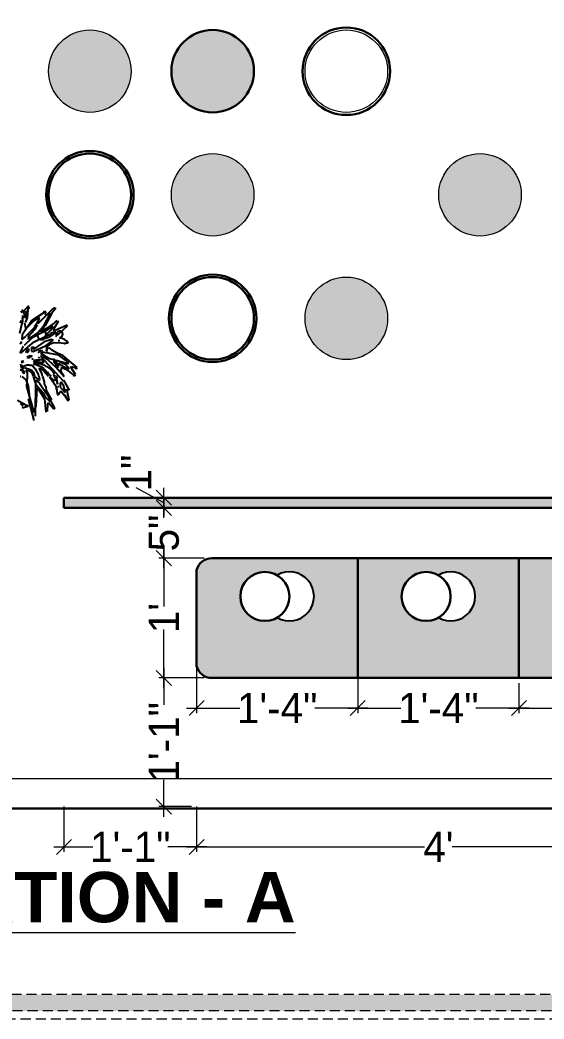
# Model space of a CAD drawing. Header units: millimetres. Extents: x 56222 to 3066687, y -650199 to -121287.
# Drawn here: x 134117.8 to 134169.8, y -183618 to -183518.8 of the extents above; entities that cross this region are included whole.
import ezdxf

# ---------------------------------------------------------------- set-up
doc = ezdxf.new("R2010")
doc.units = ezdxf.units.MM
doc.header["$MEASUREMENT"] = 0
doc.header["$PDMODE"] = 35
doc.linetypes.add('DASHED', pattern=[0.75, 0.5, -0.25])
doc.linetypes.add('DASHEDX2', pattern=[1.5, 1, -0.5])
doc.layers.get('Defpoints').update_dxf_attribs({"color": 220})
doc.layers.add('AR HATCH-7', color=7, linetype='Continuous')
for name, color, linetype, lineweight in [('DIM.', 250, 'Continuous', 13), ('Dimension', 10, 'DASHEDX2', 20), ('FURNI', 25, 'Continuous', 5), ('FURNITURE', 32, 'Continuous', 9), ('furniture dimensions', 1, 'DASHED', 0), ('GROUND FLOOR  ( HATCH )', 251, 'Continuous', 9), ('SECTION ( HATCH  )', 252, 'Continuous', 9), ('SECTION ( SLAB PLine )', 104, 'Continuous', 30), ('wall', 7, 'Continuous', 30)]:
    doc.layers.add(name, color=color, linetype=linetype, lineweight=lineweight)
doc.styles.add('century g', font='GOTHIC.TTF')
doc.styles.get("Standard").update_dxf_attribs({"font": 'arial.ttf', "height": 6})
doc.dimstyles.new('Archana', dxfattribs={"dimtxt": 2, "dimasz": 0.75, "dimexe": 0.5, "dimexo": 0.5, "dimgap": 0, "dimtad": 0, "dimzin": 0, "dimdsep": 46, "dimlunit": 4, "dimtxsty": 'century g', "dimblk": 'OBLIQUE', "dimcen": 0, "dimdle": 1, "dimclrd": 256, "dimclre": 256, "dimclrt": 256, "dimadec": 0, "dimazin": 0, "dimtfac": 1, "dimtofl": 0, "dimtmove": 1, "dimatfit": 3, "dimfxl": 1, "dimfxlon": 1, "dimtolj": 1, "dimtzin": 0, "dimlwd": -1, "dimlwe": -1, "dimarcsym": 0})

# ---------------------------------------------------------------- blocks, each defined once
blk = doc.blocks.new('A$C76AA168E')
at = {"color": 96, "linetype": 'ByBlock'}
for p, q in [((451.2, 1437.8), (432.9, 1418.3)), ((447.8, 1403.4), (451.2, 1437.8)), ((452.4, 1434.4), (450.1, 1429.8)), ((478.8, 1387.4), (523.5, 1432.1)), ((526.9, 1428.7), (517.8, 1417.2)), ((523.5, 1432.1), (526.9, 1432.1)), ((526.9, 1432.1), (526.9, 1428.7)), ((432.9, 1418.3), (429.4, 1422.9)), ((431.7, 1425.2), (435.2, 1425.2)), ((439.8, 1409.2), (431.7, 1400)), ((435.2, 1425.2), (442.1, 1402.3)), ((435.2, 1394.2), (435.2, 1410.3)), ((443.2, 1421.8), (440.9, 1419.5)), ((442.1, 1402.3), (445.5, 1412.6)), ((442.1, 1390.8), (447.8, 1403.4)), ((445.5, 1420.6), (443.2, 1421.8)), ((445.5, 1412.6), (445.5, 1420.6)), ((492.5, 1417.2), (460.4, 1396.5)), ((481.1, 1404.6), (466.2, 1395.4)), ((468.4, 1375.9), (482.2, 1401.1)), ((482.2, 1401.1), (481.1, 1404.6)), ((497.1, 1421.8), (492.5, 1417.2)), ((512, 1414.9), (492.5, 1379.3)), ((500.6, 1420.6), (497.1, 1421.8)), ((517.8, 1417.2), (498.3, 1381.6)), ((498.3, 1414.9), (499.4, 1413.7)), ((499.4, 1413.7), (500.6, 1420.6)), ((501.7, 1410.3), (510.9, 1417.2)), ((510.9, 1417.2), (512, 1414.9)), ((426, 1359.8), (430.6, 1380.5)), ((429.4, 1396.5), (427.2, 1388.5)), ((430.6, 1380.5), (435.2, 1394.2)), ((460.4, 1396.5), (432.9, 1355.2)), ((439.8, 1389.7), (443.2, 1370.2)), ((466.2, 1395.4), (443.2, 1372.4)), ((444.4, 1351.8), (468.4, 1375.9)), ((454.7, 1355.2), (470.7, 1372.4)), ((470.7, 1372.4), (476.5, 1383.9)), ((492.5, 1379.3), (476.5, 1361)), ((498.3, 1381.6), (489.1, 1369)), ((520.1, 1379.3), (498.3, 1365.6)), ((515.5, 1369), (521.2, 1378.2)), ((521.2, 1378.2), (520.1, 1379.3)), ((536.1, 1393.1), (521.2, 1369)), ((561.4, 1382.8), (526.9, 1367.9)), ((529.2, 1350.7), (562.5, 1380.5)), ((533.8, 1395.4), (536.1, 1393.1)), ((562.5, 1380.5), (561.4, 1382.8)), ((432.9, 1355.2), (431.7, 1341.5)), ((431.7, 1341.5), (443.2, 1350.7)), ((461.6, 1346.1), (438.6, 1324.3)), ((450.1, 1342.6), (448.9, 1344.9)), ((476.5, 1361), (450.1, 1342.6)), ((450.1, 1347.2), (454.7, 1355.2)), ((498.3, 1365.6), (461.6, 1346.1)), ((509.7, 1355.2), (461.6, 1331.2)), ((462.7, 1363.3), (463.9, 1364.4)), ((489.1, 1369), (491.4, 1367.9)), ((498.3, 1352.9), (515.5, 1369)), ((508.6, 1347.2), (499.4, 1344.9)), ((529.2, 1362.1), (508.6, 1347.2)), ((515.5, 1359.8), (509.7, 1355.2)), ((528.1, 1363.3), (515.5, 1359.8)), ((521.2, 1369), (529.2, 1362.1)), ((535, 1361), (536.1, 1362.1)), ((430.6, 1334.6), (427.2, 1332.3)), ((427.2, 1332.3), (428.3, 1328.9)), ((428.3, 1328.9), (431.7, 1333.4)), ((461.6, 1331.2), (428.3, 1302.5)), ((428.3, 1305.9), (436.3, 1323.1)), ((431.7, 1333.4), (430.6, 1334.6)), ((444.4, 1305.9), (451.2, 1316.2)), ((451.2, 1316.2), (451.2, 1308.2)), ((462.7, 1320.8), (459.3, 1318.5)), ((459.3, 1318.5), (459.3, 1308.2)), ((467.3, 1320.8), (460.4, 1316.2)), ((496, 1334.6), (463.9, 1312.8)), ((463.9, 1307.1), (501.7, 1324.3)), ((492.5, 1320.8), (489.1, 1317.4)), ((516.6, 1341.5), (496, 1334.6)), ((501.7, 1324.3), (521.2, 1340.3)), ((501.7, 1318.5), (515.5, 1330)), ((506.3, 1316.2), (501.7, 1318.5)), ((512, 1317.4), (506.3, 1316.2)), ((517.8, 1311.7), (512, 1317.4)), ((515.5, 1330), (523.5, 1333.4)), ((521.2, 1340.3), (516.6, 1341.5)), ((523.5, 1333.4), (564.8, 1331.2)), ((536.1, 1339.2), (540.7, 1339.2)), ((553.3, 1331.2), (556.8, 1328.9)), ((428.3, 1302.5), (428.3, 1305.9)), ((445.5, 1303.6), (444.4, 1305.9)), ((451.2, 1308.2), (445.5, 1303.6)), ((447.8, 1289.9), (448.9, 1293.3)), ((451.2, 1288.7), (447.8, 1289.9)), ((448.9, 1293.3), (455.8, 1295.6)), ((461.6, 1294.4), (451.2, 1288.7)), ((455.8, 1295.6), (461.6, 1294.4)), ((459.3, 1308.2), (463.9, 1307.1)), ((460.4, 1286.4), (463.9, 1286.4)), ((478.8, 1303.6), (487.9, 1311.7)), ((478.8, 1291), (482.2, 1288.7)), ((489.1, 1309.4), (479.9, 1308.2)), ((497.1, 1304.8), (485.7, 1302.5)), ((485.7, 1302.5), (508.6, 1288.7)), ((485.7, 1294.4), (549.9, 1223.3)), ((491.4, 1293.3), (485.7, 1294.4)), ((485.7, 1294.4), (491.4, 1293.3)), ((487.9, 1311.7), (493.7, 1303.6)), ((505.2, 1284.1), (492.5, 1292.2)), ((537.3, 1296.7), (497.1, 1304.8)), ((501.7, 1312.8), (501.7, 1309.4)), ((506.3, 1310.5), (501.7, 1312.8)), ((501.7, 1309.4), (506.3, 1310.5)), ((508.6, 1288.7), (564.8, 1272.7)), ((532.7, 1302.5), (517.8, 1311.7)), ((521.2, 1286.4), (524.7, 1284.1)), ((548.7, 1295.6), (532.7, 1302.5)), ((556.8, 1283), (537.3, 1296.7)), ((590, 1261.2), (548.7, 1295.6)), ((427.2, 1269.2), (430.6, 1270.4)), ((431.7, 1266.9), (427.2, 1261.2)), ((428.3, 1255.4), (430.6, 1257.7)), ((429.4, 1253.2), (440.9, 1261.2)), ((432.9, 1279.5), (430.6, 1277.2)), ((430.6, 1277.2), (431.7, 1274.9)), ((430.6, 1270.4), (431.7, 1266.9)), ((431.7, 1274.9), (437.5, 1278.4)), ((431.7, 1260), (438.6, 1266.9)), ((437.5, 1278.4), (432.9, 1279.5)), ((438.6, 1266.9), (446.7, 1269.2)), ((440.9, 1261.2), (445.5, 1258.9)), ((445.5, 1258.9), (451.2, 1257.7)), ((446.7, 1269.2), (453.5, 1269.2)), ((451.2, 1257.7), (458.1, 1255.4)), ((453.5, 1269.2), (454.7, 1268.1)), ((454.7, 1268.1), (461.6, 1268.1)), ((461.6, 1268.1), (469.6, 1257.7)), ((465, 1265.8), (463.9, 1266.9)), ((463.9, 1266.9), (465, 1265.8)), ((466.2, 1281.8), (465, 1280.7)), ((465, 1280.7), (466.2, 1278.4)), ((466.2, 1273.8), (465, 1272.7)), ((465, 1272.7), (466.2, 1273.8)), ((465, 1272.7), (481.1, 1266.9)), ((471.9, 1281.8), (466.2, 1281.8)), ((466.2, 1278.4), (478.8, 1278.4)), ((467.3, 1273.8), (477.6, 1273.8)), ((469.6, 1257.7), (478.8, 1242.8)), ((473, 1283), (471.9, 1281.8)), ((484.5, 1283), (473, 1283)), ((477.6, 1273.8), (478.8, 1272.7)), ((478.8, 1278.4), (479.9, 1277.2)), ((478.8, 1272.7), (485.7, 1272.7)), ((479.9, 1277.2), (485.7, 1277.2)), ((481.1, 1266.9), (486.8, 1264.6)), ((482.2, 1260), (481.1, 1258.9)), ((481.1, 1258.9), (482.2, 1260)), ((481.1, 1258.9), (489.1, 1242.8)), ((483.4, 1260), (496, 1250.9)), ((486.8, 1285.3), (484.5, 1283)), ((485.7, 1277.2), (486.8, 1276.1)), ((485.7, 1272.7), (497.1, 1268.1)), ((494.8, 1277.2), (486.8, 1285.3)), ((486.8, 1276.1), (492.5, 1276.1)), ((486.8, 1264.6), (493.7, 1258.9)), ((492.5, 1276.1), (493.7, 1274.9)), ((493.7, 1274.9), (494.8, 1277.2)), ((493.7, 1258.9), (512, 1240.5)), ((497.1, 1268.1), (499.4, 1265.8)), ((499.4, 1265.8), (501.7, 1265.8)), ((501.7, 1265.8), (514.3, 1256.6)), ((530.4, 1261.2), (505.2, 1284.1)), ((525.8, 1279.5), (521.2, 1278.4)), ((521.2, 1278.4), (536.1, 1262.3)), ((533.8, 1272.7), (525.8, 1279.5)), ((530.4, 1268.1), (529.2, 1269.2)), ((529.2, 1269.2), (530.4, 1268.1)), ((531.5, 1276.1), (530.4, 1277.2)), ((530.4, 1277.2), (531.5, 1276.1)), ((553.3, 1234.8), (530.4, 1261.2)), ((537.3, 1264.6), (533.8, 1272.7)), ((536.1, 1262.3), (537.3, 1264.6)), ((539.6, 1276.1), (538.4, 1274.9)), ((538.4, 1274.9), (539.6, 1271.5)), ((545.3, 1274.9), (539.6, 1276.1)), ((539.6, 1271.5), (543, 1268.1)), ((543, 1268.1), (545.3, 1268.1)), ((544.2, 1249.7), (545.3, 1261.2)), ((548.7, 1272.7), (545.3, 1274.9)), ((545.3, 1268.1), (549.9, 1264.6)), ((556.8, 1270.4), (548.7, 1272.7)), ((549.9, 1264.6), (559.1, 1261.2)), ((565.9, 1273.8), (556.8, 1283)), ((567.1, 1260), (556.8, 1270.4)), ((559.1, 1261.2), (565.9, 1257.7)), ((564.8, 1272.7), (565.9, 1273.8)), ((565.9, 1257.7), (567.1, 1260)), ((571.7, 1262.3), (572.8, 1264.6)), ((585.4, 1241.7), (571.7, 1262.3)), ((572.8, 1264.6), (580.9, 1262.3)), ((580.9, 1262.3), (587.7, 1257.7)), ((587.7, 1257.7), (590, 1261.2)), ((427.2, 1237.1), (429.4, 1237.1)), ((428.3, 1255.4), (429.4, 1253.2)), ((431.7, 1235.9), (443.2, 1226.8)), ((435.2, 1250.9), (432.9, 1248.6)), ((432.9, 1248.6), (436.3, 1245.1)), ((437.5, 1250.9), (435.2, 1250.9)), ((436.3, 1245.1), (440.9, 1246.3)), ((440.9, 1246.3), (437.5, 1250.9)), ((445.5, 1254.3), (444.4, 1253.2)), ((444.4, 1253.2), (445.5, 1254.3)), ((444.4, 1253.2), (446.7, 1246.3)), ((446.7, 1235.9), (445.5, 1207.3)), ((446.7, 1253.2), (452.4, 1252)), ((446.7, 1246.3), (446.7, 1237.1)), ((452.4, 1252), (460.4, 1246.3)), ((458.1, 1255.4), (463.9, 1249.7)), ((461.6, 1253.2), (460.4, 1254.3)), ((460.4, 1254.3), (461.6, 1253.2)), ((460.4, 1246.3), (463.9, 1237.1)), ((463.9, 1249.7), (468.4, 1237.1)), ((463.9, 1235.9), (471.9, 1213)), ((468.4, 1235.9), (482.2, 1224.5)), ((478.8, 1242.8), (479.9, 1237.1)), ((483.4, 1227.9), (481.1, 1235.9)), ((489.1, 1242.8), (490.2, 1237.1)), ((491.4, 1235.9), (496, 1221)), ((496, 1250.9), (508.6, 1237.1)), ((507.4, 1247.4), (506.3, 1248.6)), ((506.3, 1248.6), (507.4, 1247.4)), ((510.9, 1234.8), (529.2, 1209.6)), ((525.8, 1223.3), (510.9, 1234.8)), ((512, 1240.5), (515.5, 1237.1)), ((514.3, 1256.6), (523.5, 1246.3)), ((523.5, 1246.3), (522.4, 1241.7)), ((522.4, 1241.7), (524.7, 1237.1)), ((531.5, 1224.5), (524.7, 1235.9)), ((526.9, 1230.2), (525.8, 1223.3)), ((530.4, 1238.2), (529.2, 1237.1)), ((529.2, 1237.1), (530.4, 1238.2)), ((530.4, 1234.8), (533.8, 1214.2)), ((536.1, 1231.4), (530.4, 1234.8)), ((532.7, 1237.1), (531.5, 1238.2)), ((531.5, 1238.2), (532.7, 1237.1)), ((552.2, 1237.1), (544.2, 1249.7)), ((583.2, 1237.1), (585.4, 1241.7)), ((443.2, 1226.8), (450.1, 1209.6)), ((445.5, 1207.3), (466.2, 1132.7)), ((450.1, 1209.6), (453.5, 1175.2)), ((470.7, 1122.4), (471.9, 1225.6)), ((471.9, 1225.6), (482.2, 1216.4)), ((471.9, 1213), (492.5, 1188.9)), ((473, 1152.2), (475.3, 1202.7)), ((478.8, 1200.4), (497.1, 1171.7)), ((482.2, 1224.5), (483.4, 1227.9)), ((482.2, 1216.4), (504, 1184.3)), ((496, 1221), (496, 1215.3)), ((496, 1215.3), (500.6, 1205)), ((500.6, 1205), (501.7, 1195.8)), ((529.2, 1209.6), (533.8, 1184.3)), ((529.2, 1203.8), (531.5, 1199.2)), ((533.8, 1214.2), (531.5, 1224.5)), ((533.8, 1207.3), (537.3, 1207.3)), ((544.2, 1219.9), (541.9, 1217.6)), ((541.9, 1217.6), (541.9, 1205)), ((541.9, 1205), (555.6, 1190.1)), ((552.2, 1208.4), (544.2, 1219.9)), ((549.9, 1223.3), (551, 1225.6)), ((551, 1225.6), (567.1, 1196.9)), ((555.6, 1190.1), (552.2, 1208.4)), ((450.1, 1171.7), (466.2, 1109.8)), ((453.5, 1175.2), (455.8, 1169.4)), ((492.5, 1188.9), (498.3, 1177.4)), ((497.1, 1171.7), (500.6, 1133.9)), ((498.3, 1177.4), (512, 1164.8)), ((501.7, 1195.8), (516.6, 1169.4)), ((504, 1184.3), (525.8, 1143)), ((533.8, 1184.3), (536.1, 1183.2)), ((536.1, 1183.2), (543, 1194.7)), ((539.6, 1191.2), (539.6, 1187.8)), ((543, 1194.7), (559.1, 1176.3)), ((567.1, 1196.9), (548.7, 1198.1)), ((554.5, 1183.2), (560.2, 1170.6)), ((567.1, 1168.3), (561.4, 1195.8)), ((419.1, 1168.3), (443.2, 1154.5)), ((427.2, 1159.1), (435.2, 1153.4)), ((435.2, 1153.4), (431.7, 1149.9)), ((448.9, 1149.9), (432.9, 1145.3)), ((443.2, 1154.5), (448.9, 1153.4)), ((448.9, 1153.4), (448.9, 1149.9)), ((466.2, 1132.7), (473, 1152.2)), ((505.2, 1156.8), (504, 1136.2)), ((508.6, 1160.2), (505.2, 1156.8)), ((522.4, 1143), (508.6, 1160.2)), ((512, 1164.8), (513.2, 1166)), ((525.8, 1143), (522.4, 1143)), ((560.2, 1170.6), (564.8, 1166)), ((564.8, 1166), (567.1, 1168.3))]:
    blk.add_line(p, q, dxfattribs=at)
for centre, radius, start, end in [((446.7, 1484.9), 123.9, 290.9245, 314.2559), ((489.1, 1354.1), 12.6, 344.7449, 318.3665), ((539.6, 1356.4), 9.18, 270, 206.5651), ((539.6, 1317.4), 28.7, 28.6105, 90), ((523.5, 1190.1), 74.6, 38.2544, 72.9622)]:
    blk.add_arc(centre, radius, start, end, dxfattribs=at)
blk = doc.blocks.new('_Oblique')
at = {"layer": 'wall', "color": 0, "lineweight": -2}
blk.add_line((-0.5, -0.5), (0.5, 0.5), dxfattribs=at)
blk = doc.blocks.new('*D180')
at = {"layer": 'Defpoints', "color": 0, "linetype": 'Continuous', "lineweight": 30, "transparency": 16777216}
for p in [(134132.082, -183584.146), (134136.836, -183584.146, 0), (134135.332, -183596.919)]:
    blk.add_point(p, dxfattribs=at)
at = {"layer": 'furniture dimensions', "color": 5, "linetype": 'Continuous', "transparency": 16777216}
for p, q in [((134132.082, -183583.146), (134132.082, -183586.812)), ((134136.082, -183584.146), (134131.582, -183584.146)), ((134132.082, -183597.919), (134132.082, -183594.254))]:
    blk.add_line(p, q, dxfattribs=at)
at = {"layer": 'furniture dimensions', "color": 5, "linetype": 'ByBlock', "transparency": 16777216}
blk.add_line((134134.832, -183596.919), (134131.582, -183596.919), dxfattribs=at)
at = {"layer": 'furniture dimensions', "color": 5, "linetype": 'Continuous', "transparency": 16777216, "xscale": 1.5, "yscale": 1.5, "zscale": 1.5}
for p, rotation in [((134132.082, -183584.146), 90), ((134132.082, -183596.919), 270)]:
    blk.add_blockref('_Oblique', p, dxfattribs=dict(at, rotation=rotation))
at = {"layer": 'furniture dimensions', "linetype": 'Continuous', "lineweight": 0, "transparency": 16777216, "insert": (134132.082, -183590.533), "char_height": 3, "attachment_point": 5, "rotation": 90, "style": 'century g'}
blk.add_mtext('\\A1;1\'-1"', dxfattribs=at)
blk = doc.blocks.new('*D181')
at = {"layer": 'Defpoints', "color": 0, "linetype": 'Continuous', "lineweight": 30, "transparency": 16777216}
for p in [(134132.082, -183567.255), (134136.836, -183567.255, 0), (134138.485, -183572.255, 0)]:
    blk.add_point(p, dxfattribs=at)
at = {"layer": 'furniture dimensions', "color": 5, "linetype": 'Continuous', "transparency": 16777216}
for p, q in [((134132.082, -183566.255), (134132.082, -183568.085)), ((134136.082, -183567.255), (134131.582, -183567.255)), ((134132.082, -183573.255), (134132.082, -183571.424))]:
    blk.add_line(p, q, dxfattribs=at)
at = {"layer": 'furniture dimensions', "color": 5, "linetype": 'ByBlock', "transparency": 16777216}
blk.add_line((134136.082, -183572.255), (134131.582, -183572.255), dxfattribs=at)
at = {"layer": 'furniture dimensions', "color": 5, "linetype": 'Continuous', "transparency": 16777216, "xscale": 1.5, "yscale": 1.5, "zscale": 1.5}
for p, rotation in [((134132.082, -183567.255), 90), ((134132.082, -183572.255), 270)]:
    blk.add_blockref('_Oblique', p, dxfattribs=dict(at, rotation=rotation))
at = {"layer": 'furniture dimensions', "linetype": 'Continuous', "lineweight": 0, "transparency": 16777216, "insert": (134132.082, -183569.755), "char_height": 3, "attachment_point": 5, "rotation": 90, "style": 'century g'}
blk.add_mtext('\\A1;5"', dxfattribs=at)
blk = doc.blocks.new('*D182')
at = {"layer": 'Defpoints', "color": 0, "linetype": 'Continuous', "lineweight": 30, "transparency": 16777216}
for p in [(134135.332, -183578.2, 0), (134183.335, -183580.825, 0), (134183.335, -183600.919)]:
    blk.add_point(p, dxfattribs=at)
at = {"layer": 'furniture dimensions', "color": 5, "linetype": 'ByBlock', "transparency": 16777216}
blk.add_line((134135.332, -183596.919), (134135.332, -183601.419), dxfattribs=at)
at = {"layer": 'furniture dimensions', "color": 5, "linetype": 'Continuous', "transparency": 16777216}
for p, q in [((134183.335, -183596.919), (134183.335, -183601.419)), ((134134.332, -183600.919), (134157.947, -183600.919)), ((134184.335, -183600.919), (134160.72, -183600.919))]:
    blk.add_line(p, q, dxfattribs=at)
at = {"layer": 'furniture dimensions', "color": 5, "linetype": 'Continuous', "transparency": 16777216, "xscale": 1.5, "yscale": 1.5, "zscale": 1.5, "rotation": 180}
blk.add_blockref('_Oblique', (134135.332, -183600.919), dxfattribs=at)
at = {"layer": 'furniture dimensions', "color": 5, "linetype": 'Continuous', "transparency": 16777216, "xscale": 1.5, "yscale": 1.5, "zscale": 1.5}
blk.add_blockref('_Oblique', (134183.335, -183600.919), dxfattribs=at)
at = {"layer": 'furniture dimensions', "linetype": 'Continuous', "lineweight": 0, "transparency": 16777216, "insert": (134159.334, -183600.919), "char_height": 3, "attachment_point": 5, "style": 'century g'}
blk.add_mtext("\\A1;4'", dxfattribs=at)
blk = doc.blocks.new('*D315')
at = {"layer": 'Defpoints', "color": 0, "linetype": 'Continuous', "lineweight": 30, "transparency": 16777216}
for p in [(134132.082, -183566.255), (134132.082, -183566.255), (134132.082, -183567.255)]:
    blk.add_point(p, dxfattribs=at)
at = {"layer": 'furniture dimensions', "color": 5, "linetype": 'Continuous', "transparency": 16777216}
for p, q in [((134132.082, -183566.755), (134129.336, -183565.255)), ((134132.082, -183568.255), (134132.082, -183565.255)), ((134132.082, -183566.255), (134132.582, -183566.255))]:
    blk.add_line(p, q, dxfattribs=at)
at = {"layer": 'furniture dimensions', "color": 5, "linetype": 'ByBlock', "transparency": 16777216}
blk.add_line((134132.082, -183567.255), (134132.582, -183567.255), dxfattribs=at)
at = {"layer": 'furniture dimensions', "color": 5, "linetype": 'Continuous', "transparency": 16777216, "xscale": 1.5, "yscale": 1.5, "zscale": 1.5}
for p, rotation in [((134132.082, -183566.255), 90), ((134132.082, -183567.255), 270)]:
    blk.add_blockref('_Oblique', p, dxfattribs=dict(at, rotation=rotation))
at = {"layer": 'furniture dimensions', "linetype": 'Continuous', "lineweight": 0, "transparency": 16777216, "insert": (134129.336, -183563.798), "char_height": 3, "attachment_point": 5, "rotation": 90, "style": 'century g'}
blk.add_mtext('\\A1;1"', dxfattribs=at)
blk = doc.blocks.new('*D316')
at = {"layer": 'Defpoints', "color": 0, "linetype": 'Continuous', "lineweight": 30, "transparency": 16777216}
for p in [(134136.836, -183572.255, 0), (134132.082, -183584.146), (134136.836, -183584.146, 0)]:
    blk.add_point(p, dxfattribs=at)
at = {"layer": 'furniture dimensions', "color": 5, "linetype": 'Continuous', "transparency": 16777216}
for p, q in [((134132.082, -183571.255), (134132.082, -183577.057)), ((134132.082, -183585.146), (134132.082, -183579.343)), ((134136.082, -183584.146), (134131.582, -183584.146))]:
    blk.add_line(p, q, dxfattribs=at)
at = {"layer": 'furniture dimensions', "color": 5, "linetype": 'ByBlock', "transparency": 16777216}
blk.add_line((134136.082, -183572.255), (134131.582, -183572.255), dxfattribs=at)
at = {"layer": 'furniture dimensions', "color": 5, "linetype": 'Continuous', "transparency": 16777216, "xscale": 1.5, "yscale": 1.5, "zscale": 1.5}
for p, rotation in [((134132.082, -183572.255), 90), ((134132.082, -183584.146), 270)]:
    blk.add_blockref('_Oblique', p, dxfattribs=dict(at, rotation=rotation))
at = {"layer": 'furniture dimensions', "linetype": 'Continuous', "lineweight": 0, "transparency": 16777216, "insert": (134132.082, -183578.2), "char_height": 3, "attachment_point": 5, "rotation": 90, "style": 'century g'}
blk.add_mtext("\\A1;1'", dxfattribs=at)
blk = doc.blocks.new('*D317')
at = {"layer": 'Defpoints', "color": 0, "linetype": 'Continuous', "lineweight": 30, "transparency": 16777216}
for p in [(134135.332, -183580.899, 0), (134151.333, -183580.899, 0), (134151.333, -183587.129)]:
    blk.add_point(p, dxfattribs=at)
at = {"layer": 'furniture dimensions', "color": 5, "linetype": 'ByBlock', "transparency": 16777216}
blk.add_line((134135.332, -183583.129), (134135.332, -183587.629), dxfattribs=at)
at = {"layer": 'furniture dimensions', "color": 5, "linetype": 'Continuous', "transparency": 16777216}
for p, q in [((134151.333, -183583.129), (134151.333, -183587.629)), ((134134.332, -183587.129), (134139.612, -183587.129)), ((134152.333, -183587.129), (134147.054, -183587.129))]:
    blk.add_line(p, q, dxfattribs=at)
at = {"layer": 'furniture dimensions', "color": 5, "linetype": 'Continuous', "transparency": 16777216, "xscale": 1.5, "yscale": 1.5, "zscale": 1.5, "rotation": 180}
blk.add_blockref('_Oblique', (134135.332, -183587.129), dxfattribs=at)
at = {"layer": 'furniture dimensions', "color": 5, "linetype": 'Continuous', "transparency": 16777216, "xscale": 1.5, "yscale": 1.5, "zscale": 1.5}
blk.add_blockref('_Oblique', (134151.333, -183587.129), dxfattribs=at)
at = {"layer": 'furniture dimensions', "linetype": 'Continuous', "lineweight": 0, "transparency": 16777216, "insert": (134143.333, -183587.129), "char_height": 3, "attachment_point": 5, "style": 'century g'}
blk.add_mtext('\\A1;1\'-4"', dxfattribs=at)
blk = doc.blocks.new('*D318')
at = {"layer": 'Defpoints', "color": 0, "linetype": 'Continuous', "lineweight": 30, "transparency": 16777216}
for p in [(134151.333, -183584.146), (134167.334, -183584.146, 0), (134167.334, -183587.129)]:
    blk.add_point(p, dxfattribs=at)
at = {"layer": 'furniture dimensions', "color": 5, "linetype": 'ByBlock', "transparency": 16777216}
blk.add_line((134151.333, -183584.646), (134151.333, -183587.629), dxfattribs=at)
at = {"layer": 'furniture dimensions', "color": 5, "linetype": 'Continuous', "transparency": 16777216}
for p, q in [((134167.334, -183584.646), (134167.334, -183587.629)), ((134150.333, -183587.129), (134155.613, -183587.129)), ((134168.334, -183587.129), (134163.055, -183587.129))]:
    blk.add_line(p, q, dxfattribs=at)
at = {"layer": 'furniture dimensions', "color": 5, "linetype": 'Continuous', "transparency": 16777216, "xscale": 1.5, "yscale": 1.5, "zscale": 1.5, "rotation": 180}
blk.add_blockref('_Oblique', (134151.333, -183587.129), dxfattribs=at)
at = {"layer": 'furniture dimensions', "color": 5, "linetype": 'Continuous', "transparency": 16777216, "xscale": 1.5, "yscale": 1.5, "zscale": 1.5}
blk.add_blockref('_Oblique', (134167.334, -183587.129), dxfattribs=at)
at = {"layer": 'furniture dimensions', "linetype": 'Continuous', "lineweight": 0, "transparency": 16777216, "insert": (134159.334, -183587.129), "char_height": 3, "attachment_point": 5, "style": 'century g'}
blk.add_mtext('\\A1;1\'-4"', dxfattribs=at)
blk = doc.blocks.new('*D319')
at = {"layer": 'Defpoints', "color": 0, "linetype": 'Continuous', "lineweight": 30, "transparency": 16777216}
for p in [(134183.335, -183581.942, 0), (134167.334, -183584.146, 0), (134183.335, -183587.129)]:
    blk.add_point(p, dxfattribs=at)
at = {"layer": 'furniture dimensions', "color": 5, "linetype": 'Continuous', "transparency": 16777216}
for p, q in [((134183.335, -183583.129), (134183.335, -183587.629)), ((134166.334, -183587.129), (134171.614, -183587.129)), ((134184.335, -183587.129), (134179.056, -183587.129))]:
    blk.add_line(p, q, dxfattribs=at)
at = {"layer": 'furniture dimensions', "color": 5, "linetype": 'ByBlock', "transparency": 16777216}
blk.add_line((134167.334, -183584.646), (134167.334, -183587.629), dxfattribs=at)
at = {"layer": 'furniture dimensions', "color": 5, "linetype": 'Continuous', "transparency": 16777216, "xscale": 1.5, "yscale": 1.5, "zscale": 1.5, "rotation": 180}
blk.add_blockref('_Oblique', (134167.334, -183587.129), dxfattribs=at)
at = {"layer": 'furniture dimensions', "color": 5, "linetype": 'Continuous', "transparency": 16777216, "xscale": 1.5, "yscale": 1.5, "zscale": 1.5}
blk.add_blockref('_Oblique', (134183.335, -183587.129), dxfattribs=at)
at = {"layer": 'furniture dimensions', "linetype": 'Continuous', "lineweight": 0, "transparency": 16777216, "insert": (134175.335, -183587.129), "char_height": 3, "attachment_point": 5, "style": 'century g'}
blk.add_mtext('\\A1;1\'-4"', dxfattribs=at)
blk = doc.blocks.new('*D400')
at = {"layer": 'Defpoints', "color": 0, "linetype": 'Continuous', "lineweight": 30, "transparency": 16777216}
for p in [(134122.164, -183567.255, 0), (134135.332, -183575.072, 0), (134122.164, -183600.919)]:
    blk.add_point(p, dxfattribs=at)
at = {"layer": 'furniture dimensions', "color": 5, "linetype": 'Continuous', "transparency": 16777216}
for p, q in [((134122.164, -183596.919), (134122.164, -183601.419)), ((134121.164, -183600.919), (134125.027, -183600.919)), ((134136.332, -183600.919), (134132.469, -183600.919))]:
    blk.add_line(p, q, dxfattribs=at)
at = {"layer": 'furniture dimensions', "color": 5, "linetype": 'ByBlock', "transparency": 16777216}
blk.add_line((134135.332, -183596.919), (134135.332, -183601.419), dxfattribs=at)
at = {"layer": 'furniture dimensions', "color": 5, "linetype": 'Continuous', "transparency": 16777216, "xscale": 1.5, "yscale": 1.5, "zscale": 1.5, "rotation": 180}
blk.add_blockref('_Oblique', (134122.164, -183600.919), dxfattribs=at)
at = {"layer": 'furniture dimensions', "color": 5, "linetype": 'Continuous', "transparency": 16777216, "xscale": 1.5, "yscale": 1.5, "zscale": 1.5}
blk.add_blockref('_Oblique', (134135.332, -183600.919), dxfattribs=at)
at = {"layer": 'furniture dimensions', "linetype": 'Continuous', "lineweight": 0, "transparency": 16777216, "insert": (134128.748, -183600.919), "char_height": 3, "attachment_point": 5, "style": 'century g'}
blk.add_mtext('\\A1;1\'-1"', dxfattribs=at)

msp = doc.modelspace()

# ---------------------------------------------------------------- hatches: boundary and pattern name
at = {"layer": 'AR HATCH-7', "lineweight": 30, "true_color": 0xf1e8df, "transparency": 33554687}
h = msp.add_hatch(color=254, dxfattribs=at)
h.dxf.hatch_style = 1
h.paths.add_polyline_path([(134154.292, -183548.442, 1), (134146.102, -183548.442, 1)])
h.paths.add_polyline_path([(134171.563, -183523.91, 1), (134179.753, -183523.91, 1)])
h.paths.add_polyline_path([(134120.641, -183523.91, 1), (134128.831, -183523.91, 1)])
at = {"layer": 'AR HATCH-7', "lineweight": 30, "true_color": 0xbd9865, "transparency": 33554687}
h = msp.add_hatch(color=33, dxfattribs=at)
h.dxf.hatch_style = 1
h.paths.add_polyline_path([(134226.929, -183566.255), (134122.164, -183566.255), (134122.164, -183567.255), (134226.929, -183567.255)])
h = msp.add_hatch(color=33, dxfattribs=at)
h.dxf.hatch_style = 1
h.paths.add_polyline_path([(134183.335, -183572.255), (134167.334, -183572.255), (134167.334, -183584.146), (134181.832, -183584.146, 0.346677), (134183.335, -183582.961)])
h.paths.add_polyline_path([(134175.335, -183573.939, -0.57735), (134178.989, -183576.049, -0.57735), (134175.335, -183578.158, -1.732051)], flags=16)
h.paths.add_polyline_path([(134167.334, -183572.255), (134151.333, -183572.255), (134151.333, -183584.146), (134167.334, -183584.146)])
h.paths.add_polyline_path([(134159.334, -183578.158, -0.57735), (134155.68, -183576.049, -0.57735), (134159.334, -183573.939, -1.732051)], flags=16)
h.paths.add_polyline_path([(134151.333, -183572.255), (134136.836, -183572.255, 0.346677), (134135.332, -183573.44), (134135.332, -183582.961, 0.346677), (134136.836, -183584.146), (134151.333, -183584.146)])
h.paths.add_polyline_path([(134143.333, -183578.158, -0.57735), (134139.679, -183576.049, -0.57735), (134143.333, -183573.939, -1.732051)], flags=16)
at = {"layer": 'Dimension', "true_color": 0xd39e00}
h = msp.add_hatch(color=42, dxfattribs=at)
h.paths.add_polyline_path([(134070.38, -183454.83), (134070.38, -183617.195), (134301.053, -183617.195), (134301.053, -183454.83)])
h.paths.add_polyline_path([(134071.999, -183456.449), (134299.434, -183456.449), (134299.434, -183615.576), (134071.999, -183615.576)], flags=16)
at = {"layer": 'GROUND FLOOR  ( HATCH )', "lineweight": 30, "true_color": 0xcd2027}
h = msp.add_hatch(color=242, dxfattribs=at)
h.dxf.hatch_style = 1
h.set_gradient(color1=(147, 149, 152), name='CURVED')
h.paths.add_polyline_path([(134132.831, -183523.91, 1), (134141.02, -183523.91, 1)])
h = msp.add_hatch(color=242, dxfattribs=at)
h.dxf.hatch_style = 1
h.set_gradient(color1=(205, 105, 40), name='CURVED')
h.paths.add_polyline_path([(134132.831, -183536.176, 1), (134141.02, -183536.176, 1)])
h = msp.add_hatch(color=242, dxfattribs=at)
h.dxf.hatch_style = 1
h.set_gradient(color1=(205, 105, 40), name='CURVED')
h.paths.add_polyline_path([(134167.563, -183536.176, 1), (134159.374, -183536.176, 1)])

# ---------------------------------------------------------------- linework, layer by layer
at = {"layer": 'Dimension', "color": 42, "true_color": 0xd39e00, "elevation": 0.119}
for points in [[(134069.57, -183454.021), (134301.862, -183454.021), (134301.862, -183618.005), (134069.57, -183618.005)], [(134070.38, -183454.83), (134301.053, -183454.83), (134301.053, -183617.195), (134070.38, -183617.195)], [(134071.999, -183456.449), (134299.434, -183456.449), (134299.434, -183615.576), (134071.999, -183615.576)]]:
    msp.add_lwpolyline(points, close=True, dxfattribs=at)
at = {"layer": 'FURNI', "lineweight": 0}
for centre in [(134124.736, -183523.91), (134150.197, -183523.91, -0.283), (134136.925, -183536.176, -0.283), (134163.469, -183536.176, -0.283), (134150.197, -183548.442, -0.283)]:
    msp.add_circle(centre, 4.095, dxfattribs=at)
at = {"layer": 'FURNI', "lineweight": 30}
for centre in [(134136.925, -183523.91, -0.283), (134124.736, -183536.176, -0.283), (134136.925, -183548.442, -0.283)]:
    msp.add_circle(centre, 4.095, dxfattribs=at)
at = {"layer": 'FURNI', "color": 3, "lineweight": 30}
for centre in [(134150.197, -183523.91, -0.566), (134124.736, -183536.176, -0.566), (134136.925, -183548.442, -0.283)]:
    msp.add_circle(centre, 4.345, dxfattribs=at)
at = {"layer": 'FURNITURE', "lineweight": 30}
for p, q in [((134122.164, -183566.255, 0), (134191.603, -183566.255)), ((134122.164, -183566.255, 0), (134122.164, -183567.255, 0)), ((134122.164, -183567.255, 0), (134191.603, -183567.255)), ((134136.836, -183572.255, 0), (134183.335, -183572.255, 0)), ((134151.333, -183572.255, 0), (134151.333, -183584.146, 0)), ((134151.333, -183584.146, 0), (134151.333, -183572.255, 0)), ((134167.334, -183572.255, 0), (134167.334, -183584.146, 0)), ((134135.332, -183582.961, 0), (134135.332, -183573.44, 0)), ((134181.832, -183584.146, 0), (134136.836, -183584.146, 0))]:
    msp.add_line(p, q, dxfattribs=at)
for centre in [(134142.115, -183576.049, 0), (134158.116, -183576.049, 0)]:
    msp.add_circle(centre, 2.436, dxfattribs=at)
for centre, start, end in [((134136.836, -183573.801, 0), 90, 166.48105), ((134136.836, -183582.6, 0), 193.51895, 270)]:
    msp.add_arc(centre, 1.546, start, end, dxfattribs=at)
at = {"layer": 'FURNITURE', "lineweight": 25}
for centre in [(134144.551, -183576.049, 0), (134160.552, -183576.049, 0)]:
    msp.add_arc(centre, 2.436, 240, 120, dxfattribs=at)
at = {"layer": 'SECTION ( HATCH  )', "color": 252, "lineweight": 0, "true_color": 0x939598}
msp.add_line((134114.159, -183594.12), (134226.929, -183594.12), dxfattribs=at)
at = {"layer": 'SECTION ( SLAB PLine )', "color": 1}
msp.add_line((134088.253, -183597.12), (134243.018, -183597.12), dxfattribs=at)

# ---------------------------------------------------------------- block references
at = {"xscale": 0.03471378084252857, "yscale": 0.03471378084252857, "zscale": 0.03471378084252857}
msp.add_blockref('A$C76AA168E', (134102.987, -183597.12), dxfattribs=at)

# ---------------------------------------------------------------- texts
at = {"layer": 'DIM.', "color": 1, "insert": (134093.945, -183603.399), "char_height": 5, "attachment_point": 1}
msp.add_mtext_dynamic_manual_height_columns('{\\fArial|b1|i0|c0|p34;\\LELEVATION - A}', width=111.55884, gutter_width=1, heights=[0], dxfattribs=at)

# ---------------------------------------------------------------- dimensions: what is measured, and where the dimension line sits
at = {"layer": 'furniture dimensions', "color": 5, "linetype": 'Continuous', "lineweight": 0}
dim = msp.add_linear_dim(base=(134132.082, -183566.255), p1=(134132.082, -183567.255), p2=(134132.082, -183566.255), angle=90, dimstyle='Archana', override={"dimtxt": 3, "dimasz": 1.5, "dimdec": 0, "dimclrd": 5, "dimclre": 5, "dimfxl": 4}, dxfattribs=at)
dim.commit()
dim.dimension.update_dxf_attribs({"geometry": '*D315', "text_midpoint": (134129.336, -183565.255), "dimtype": 160})
for base, p1, p2, picture, middle in [((134132.082, -183567.255), (134138.485, -183572.255, 0), (134136.836, -183567.255, 0), '*D181', (134132.082, -183569.755)), ((134132.082, -183584.146), (134136.836, -183572.255, 0), (134136.836, -183584.146, 0), '*D316', (134132.082, -183578.2)), ((134132.082, -183584.146), (134135.332, -183596.919), (134136.836, -183584.146, 0), '*D180', (134132.082, -183590.533))]:
    dim = msp.add_linear_dim(base=base, p1=p1, p2=p2, angle=90, dimstyle='Archana', override={"dimtxt": 3, "dimasz": 1.5, "dimdec": 0, "dimclrd": 5, "dimclre": 5, "dimfxl": 4}, dxfattribs=at)
    dim.commit()
    dim.dimension.update_dxf_attribs({"geometry": picture, "text_midpoint": middle})
for base, p1, p2, picture, middle in [((134122.164, -183600.919), (134135.332, -183575.072, 0), (134122.164, -183567.255, 0), '*D400', (134128.748, -183600.919)), ((134183.335, -183600.919), (134135.332, -183578.2, 0), (134183.335, -183580.825, 0), '*D182', (134159.334, -183600.919)), ((134151.333, -183587.129), (134135.332, -183580.899, 0), (134151.333, -183580.899, 0), '*D317', (134143.333, -183587.129)), ((134183.335, -183587.129), (134167.334, -183584.146, 0), (134183.335, -183581.942, 0), '*D319', (134175.335, -183587.129)), ((134167.334, -183587.129), (134151.333, -183584.146), (134167.334, -183584.146, 0), '*D318', (134159.334, -183587.129))]:
    dim = msp.add_linear_dim(base=base, p1=p1, p2=p2, dimstyle='Archana', override={"dimtxt": 3, "dimasz": 1.5, "dimdec": 0, "dimclrd": 5, "dimclre": 5, "dimfxl": 4}, dxfattribs=at)
    dim.commit()
    dim.dimension.update_dxf_attribs({"geometry": picture, "text_midpoint": middle})

doc.saveas('drawing.dxf')
